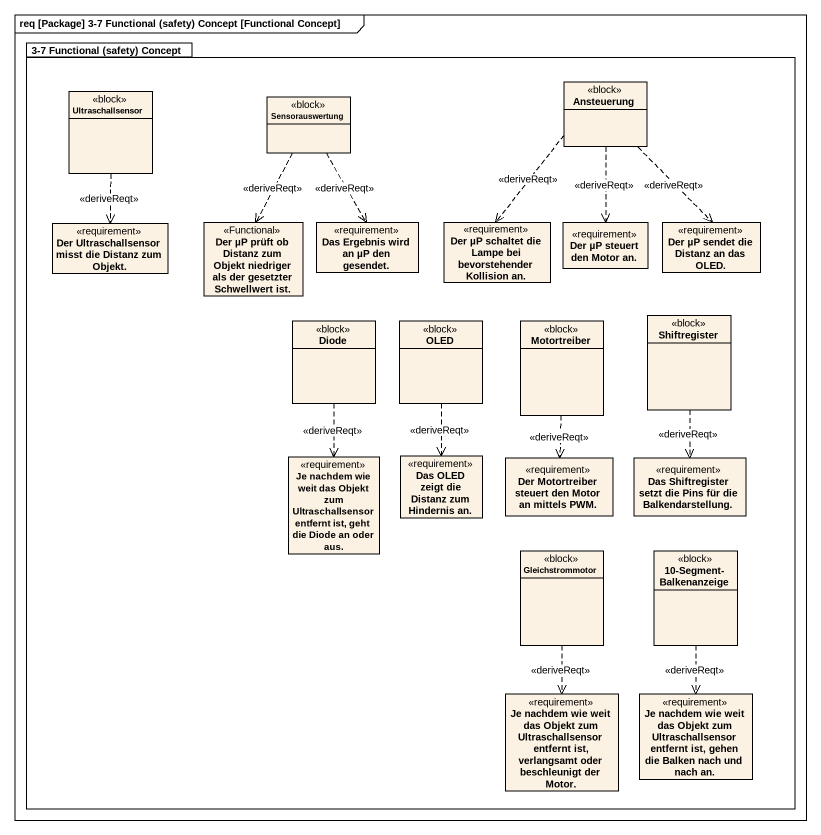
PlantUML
@startuml
mainframe req [Package] 3-7 Functional (safety) Concept [Functional Concept]
hide circle
hide empty members
package "3-7 Functional (safety) Concept" as p3_7_Functional_safety {
  class Ultraschallsensor <<block>>
  class Ansteuerung <<block>>
  class Sensorauswertung <<block>>
  class "Der Ultraschallsensor misst die Distanz zum Objekt." as Der_Ultraschallsensor_misst <<requirement>>
  class "Der µP prüft ob Distanz zum Objekt niedriger als der gesetzter Schwellwert ist." as Der_µP_prüft_ob_Distanz_zum <<Functional>>
  class "Das Ergebnis wird an µP den gesendet." as Das_Ergebnis_wird_an_µP_den <<requirement>>
  class "Der µP schaltet die Lampe bei bevorstehender Kollision an." as Der_µP_schaltet_die_Lampe <<requirement>>
  class "Der µP steuert den Motor an." as Der_µP_steuert_den_Motor_an <<requirement>>
  class "Der µP sendet die Distanz an das OLED." as Der_µP_sendet_die_Distanz <<requirement>>
  class Diode <<block>>
  class OLED <<block>>
  class Motortreiber <<block>>
  class Shiftregister <<block>>
  class "Je nachdem wie weit das Objekt zum Ultraschallsensor entfernt ist, geht die Diode an oder aus." as Je_nachdem_wie_weit_das <<requirement>>
  class "Das OLED zeigt die Distanz zum Hindernis an." as Das_OLED_zeigt_die_Distanz <<requirement>>
  class "Der Motortreiber steuert den Motor an mittels PWM." as Der_Motortreiber_steuert <<requirement>>
  class "Das Shiftregister setzt die Pins für die Balkendarstellung." as Das_Shiftregister_setzt_die <<requirement>>
  class Gleichstrommotor <<block>>
  class "10-Segment-Balkenanzeige" as c10_Segment_Balkenanzeige <<block>>
  class "Je nachdem wie weit das Objekt zum Ultraschallsensor entfernt ist, verlangsamt oder beschleunigt der Motor." as Je_nachdem_wie_weit_das_2 <<requirement>>
  class "Je nachdem wie weit das Objekt zum Ultraschallsensor entfernt ist, gehen die Balken nach und nach an." as Je_nachdem_wie_weit_das_3 <<requirement>>
}
Ultraschallsensor ..> Der_Ultraschallsensor_misst : <<deriveReqt>>
Ansteuerung ..> Der_µP_schaltet_die_Lampe : <<deriveReqt>>
Ansteuerung ..> Der_µP_steuert_den_Motor_an : <<deriveReqt>>
Ansteuerung ..> Der_µP_sendet_die_Distanz : <<deriveReqt>>
Sensorauswertung ..> Der_µP_prüft_ob_Distanz_zum : <<deriveReqt>>
Sensorauswertung ..> Das_Ergebnis_wird_an_µP_den : <<deriveReqt>>
Diode ..> Je_nachdem_wie_weit_das : <<deriveReqt>>
OLED ..> Das_OLED_zeigt_die_Distanz : <<deriveReqt>>
Motortreiber ..> Der_Motortreiber_steuert : <<deriveReqt>>
Shiftregister ..> Das_Shiftregister_setzt_die : <<deriveReqt>>
Gleichstrommotor ..> Je_nachdem_wie_weit_das_2 : <<deriveReqt>>
c10_Segment_Balkenanzeige ..> Je_nachdem_wie_weit_das_3 : <<deriveReqt>>
@enduml
